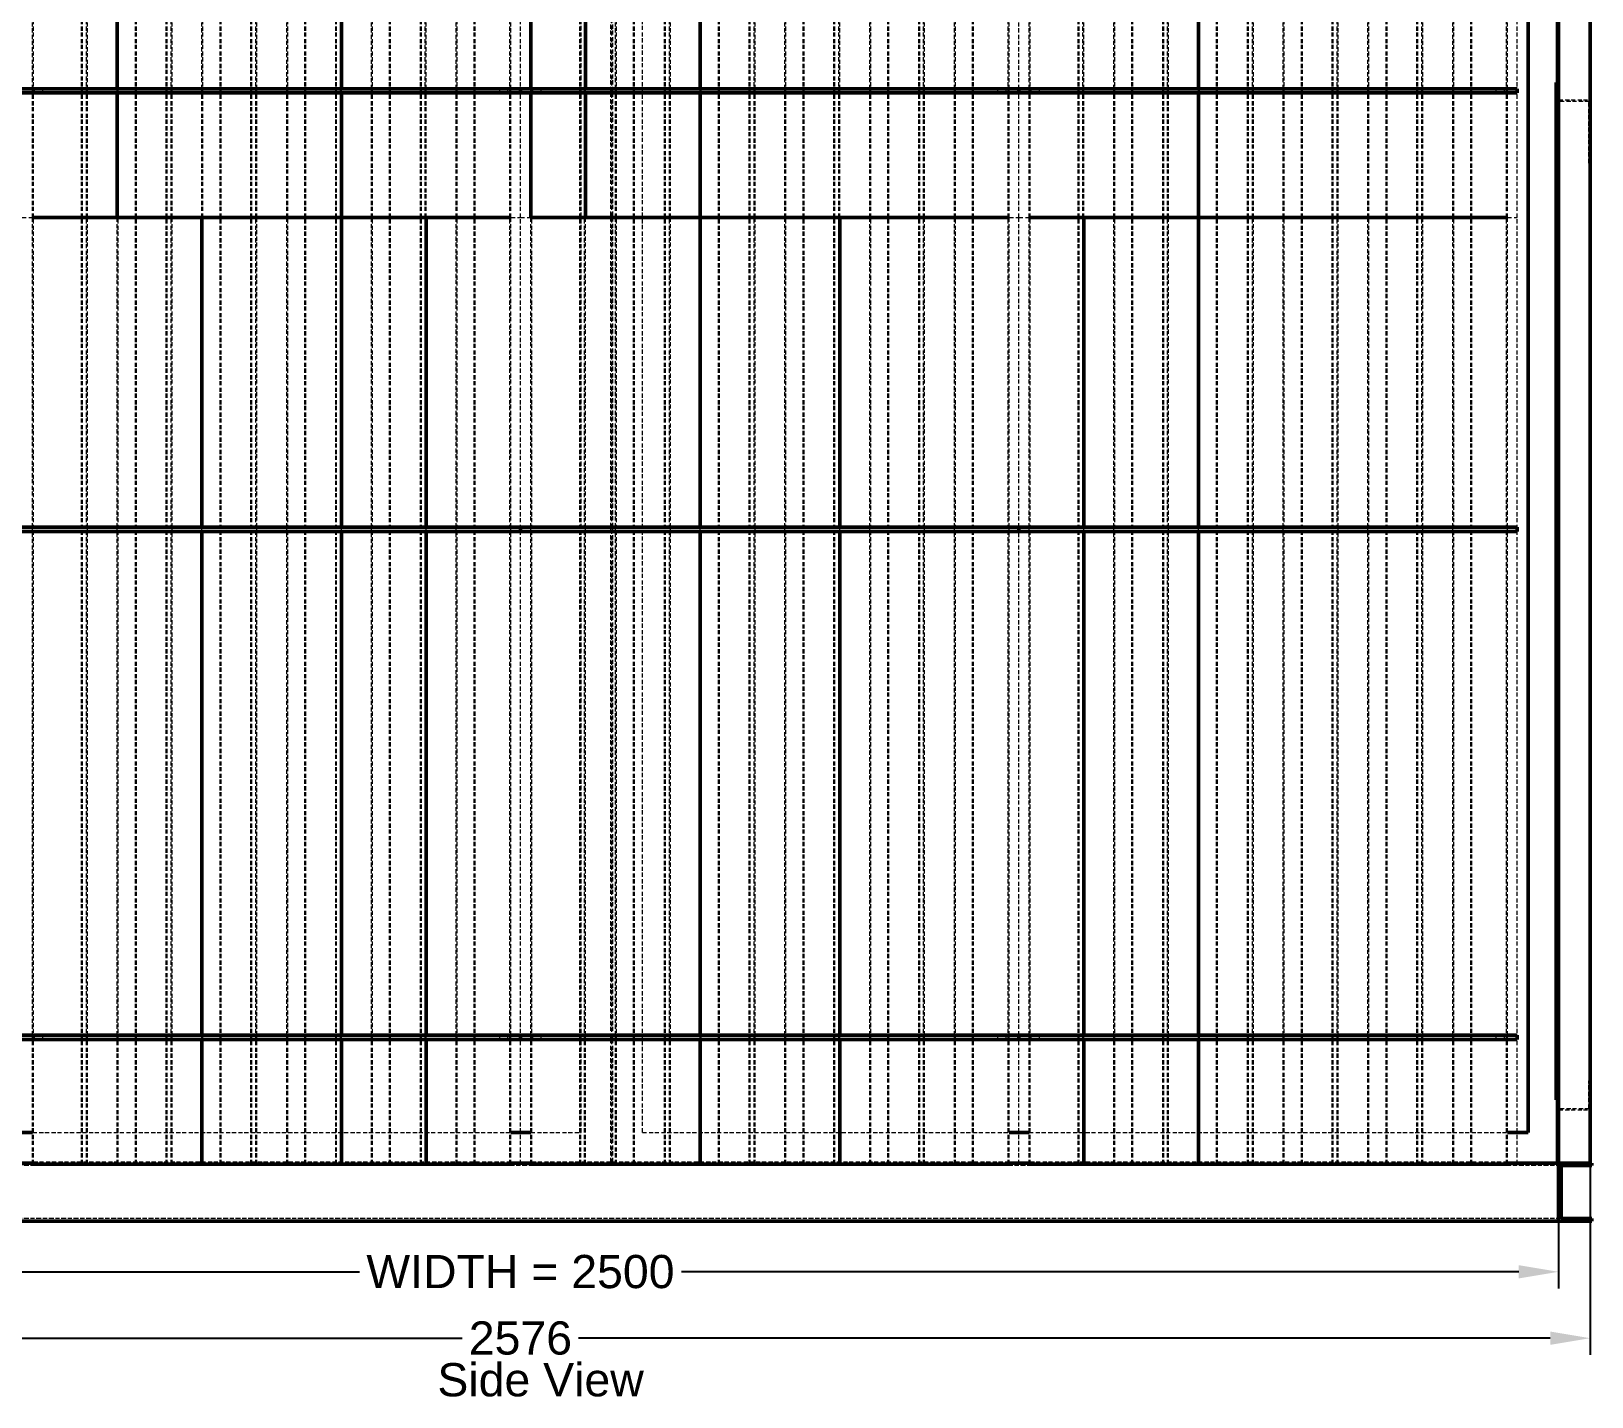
# Model space of a CAD drawing. Header units: millimetres. Extents: x 909 to 14018, y 345 to 10005.
# Drawn here: x 1851 to 3730, y 6588 to 8233 of the extents above; entities that cross this region are included whole.
import ezdxf

# ---------------------------------------------------------------- set-up
doc = ezdxf.new("R2010")
doc.units = ezdxf.units.MM
doc.linetypes.add('Hidden', pattern=[15, 5, -3, 5, -2])
for name, color, linetype, lineweight in [('Default', 7, 'Continuous', 50), ('Edges', 7, 'Hidden', 15), ('HiddenEdges', 2, 'Hidden', 15), ('HiddenSilhouettes', 2, 'Hidden', 15), ('HiddenWires', 7, 'Hidden', 15), ('Silhouettes', 7, 'Continuous', 50), ('Wires', 7, 'Hidden', 15)]:
    doc.layers.add(name, color=color, linetype=linetype, lineweight=lineweight)
doc.layers.add('Dimension', color=7, linetype='Continuous', lineweight=50, true_color=0x6495ed)
doc.styles.add('Default', font='arial.ttf')
doc.dimstyles.get("Standard").update_dxf_attribs({"dimtxt": 0.18, "dimasz": 0.18, "dimexe": 0.18, "dimexo": 0.0625, "dimgap": 0.09, "dimtad": 0, "dimtih": 1, "dimtoh": 1, "dimdec": 4, "dimzin": 0, "dimdsep": 46, "dimtxsty": 'Standard', "dimcen": 0.09, "dimadec": 0, "dimazin": 0, "dimtfac": 1, "dimtdec": 4, "dimtofl": 0, "dimtmove": 0, "dimatfit": 3, "dimfxl": 1, "dimtolj": 1, "dimtzin": 0, "dimarcsym": 0})

# ---------------------------------------------------------------- blocks, each defined once
blk = doc.blocks.new('Left')
at = {"layer": 'Edges'}
for points in [[(-587.5, -175.2, 0), (-587.5, 431.8, 0)], [(-521.5, -175.2, 0), (-521.5, 431.8, 0)], [(-419.5, -175.2, 0), (-419.5, 431.8, 0)], [(-383.5, -175.2, 0), (-383.5, 431.8, 0)], [(-317.5, -175.2, 0), (-317.5, 431.8, 0)], [(-281.5, -175.2, 0), (-281.5, 431.8, 0)], [(-179.5, -175.2, 0), (-179.5, 431.8, 0)], [(-113.5, -175.2, 0), (-113.5, 431.8, 0)], [(-77.5, -175.2, 0), (-77.5, 431.8, 0)], [(-11.5, -175.2, 0), (-11.5, 431.8, 0)], [(114.5, -175.2, 0), (114.5, 431.8, 0)], [(180.5, -175.2, 0), (180.5, 431.8, 0)], [(282.5, -175.2, 0), (282.5, 431.8, 0)], [(318.5, -175.2, 0), (318.5, 431.8, 0)], [(384.5, -175.2, 0), (384.5, 431.8, 0)], [(420.5, -175.2, 0), (420.5, 431.8, 0)], [(486.5, -175.2, 0), (486.5, 431.8, 0)], [(522.5, -175.2, 0), (522.5, 431.8, 0)], [(588.5, -175.2, 0), (588.5, 431.8, 0)], [(612.5, -175.2, 0), (612.5, 431.8, 0)], [(678.5, -175.2, 0), (678.5, 431.8, 0)], [(714.5, -175.2, 0), (714.5, 431.8, 0)], [(780.5, -175.2, 0), (780.5, 431.8, 0)], [(882.5, -175.2, 0), (882.5, 431.8, 0)], [(918.5, -175.2, 0), (918.5, 431.8, 0)], [(984.5, -175.2, 0), (984.5, 431.8, 0)], [(1020.5, -175.2, 0), (1020.5, 431.8, 0)], [(1086.5, -175.2, 0), (1086.5, 431.8, 0)], [(1122.5, -175.2, 0), (1122.5, 431.8, 0)], [(1188.5, -175.2, 0), (1188.5, 431.8, 0)], [(-587.5, -330.2, 0), (-587.5, -180.2, 0)], [(-521.5, -330.2, 0), (-521.5, -180.2, 0)], [(-419.5, -330.2, 0), (-419.5, -180.2, 0)], [(-383.5, -330.2, 0), (-383.5, -180.2, 0)], [(-317.5, -330.2, 0), (-317.5, -180.2, 0)], [(-281.5, -330.2, 0), (-281.5, -180.2, 0)], [(-179.5, -330.2, 0), (-179.5, -180.2, 0)], [(-113.5, -330.2, 0), (-113.5, -180.2, 0)], [(-77.5, -330.2, 0), (-77.5, -180.2, 0)], [(-11.5, -330.2, 0), (-11.5, -180.2, 0)], [(114.5, -330.2, 0), (114.5, -180.2, 0)], [(180.5, -330.2, 0), (180.5, -180.2, 0)], [(282.5, -330.2, 0), (282.5, -180.2, 0)], [(318.5, -330.2, 0), (318.5, -180.2, 0)], [(384.5, -330.2, 0), (384.5, -180.2, 0)], [(420.5, -330.2, 0), (420.5, -180.2, 0)], [(486.5, -330.2, 0), (486.5, -180.2, 0)], [(522.5, -330.2, 0), (522.5, -180.2, 0)], [(588.5, -330.2, 0), (588.5, -180.2, 0)], [(612.5, -330.2, 0), (612.5, -180.2, 0)], [(678.5, -330.2, 0), (678.5, -180.2, 0)], [(714.5, -330.2, 0), (714.5, -180.2, 0)], [(780.5, -330.2, 0), (780.5, -180.2, 0)], [(882.5, -330.2, 0), (882.5, -180.2, 0)], [(918.5, -330.2, 0), (918.5, -180.2, 0)], [(984.5, -330.2, 0), (984.5, -180.2, 0)], [(1020.5, -330.2, 0), (1020.5, -180.2, 0)], [(1086.5, -330.2, 0), (1086.5, -180.2, 0)], [(1122.5, -330.2, 0), (1122.5, -180.2, 0)], [(1188.5, -330.2, 0), (1188.5, -180.2, 0)], [(-587.5, -703.2, 0), (-587.5, -330.2, 0)], [(-521.5, -703.2, 0), (-521.5, -330.2, 0)], [(-485.5, -703.2, 0), (-485.5, -330.2, 0)], [(-419.5, -703.2, 0), (-419.5, -330.2, 0)], [(-317.5, -703.2, 0), (-317.5, -330.2, 0)], [(-281.5, -703.2, 0), (-281.5, -330.2, 0)], [(-179.5, -703.2, 0), (-179.5, -330.2, 0)], [(-77.5, -703.2, 0), (-77.5, -330.2, 0)], [(-11.5, -703.2, 0), (-11.5, -330.2, 0)], [(12.5, -703.2, 0), (12.5, -330.2, 0)], [(78.5, -703.2, 0), (78.5, -330.2, 0)], [(114.5, -703.2, 0), (114.5, -330.2, 0)], [(180.5, -703.2, 0), (180.5, -330.2, 0)], [(282.5, -703.2, 0), (282.5, -330.2, 0)], [(318.5, -703.2, 0), (318.5, -330.2, 0)], [(420.5, -703.2, 0), (420.5, -330.2, 0)], [(486.5, -703.2, 0), (486.5, -330.2, 0)], [(522.5, -703.2, 0), (522.5, -330.2, 0)], [(588.5, -703.2, 0), (588.5, -330.2, 0)], [(612.5, -703.2, 0), (612.5, -330.2, 0)], [(714.5, -703.2, 0), (714.5, -330.2, 0)], [(780.5, -703.2, 0), (780.5, -330.2, 0)], [(882.5, -703.2, 0), (882.5, -330.2, 0)], [(918.5, -703.2, 0), (918.5, -330.2, 0)], [(984.5, -703.2, 0), (984.5, -330.2, 0)], [(1020.5, -703.2, 0), (1020.5, -330.2, 0)], [(1086.5, -703.2, 0), (1086.5, -330.2, 0)], [(1122.5, -703.2, 0), (1122.5, -330.2, 0)], [(1188.5, -703.2, 0), (1188.5, -330.2, 0)], [(-587.5, -1315.2, 0), (-587.5, -708.2, 0)], [(-521.5, -1315.2, 0), (-521.5, -708.2, 0)], [(-485.5, -1315.2, 0), (-485.5, -708.2, 0)], [(-419.5, -1315.2, 0), (-419.5, -708.2, 0)], [(-317.5, -1315.2, 0), (-317.5, -708.2, 0)], [(-281.5, -1315.2, 0), (-281.5, -708.2, 0)], [(-179.5, -1315.2, 0), (-179.5, -708.2, 0)], [(-77.5, -1315.2, 0), (-77.5, -708.2, 0)], [(-11.5, -1315.2, 0), (-11.5, -708.2, 0)], [(12.5, -1315.2, 0), (12.5, -708.2, 0)], [(78.5, -1315.2, 0), (78.5, -708.2, 0)], [(114.5, -1315.2, 0), (114.5, -708.2, 0)], [(180.5, -1315.2, 0), (180.5, -708.2, 0)], [(282.5, -1315.2, 0), (282.5, -708.2, 0)], [(318.5, -1315.2, 0), (318.5, -708.2, 0)], [(420.5, -1315.2, 0), (420.5, -708.2, 0)], [(486.5, -1315.2, 0), (486.5, -708.2, 0)], [(522.5, -1315.2, 0), (522.5, -708.2, 0)], [(588.5, -1315.2, 0), (588.5, -708.2, 0)], [(612.5, -1315.2, 0), (612.5, -708.2, 0)], [(714.5, -1315.2, 0), (714.5, -708.2, 0)], [(780.5, -1315.2, 0), (780.5, -708.2, 0)], [(882.5, -1315.2, 0), (882.5, -708.2, 0)], [(918.5, -1315.2, 0), (918.5, -708.2, 0)], [(984.5, -1315.2, 0), (984.5, -708.2, 0)], [(1020.5, -1315.2, 0), (1020.5, -708.2, 0)], [(1086.5, -1315.2, 0), (1086.5, -708.2, 0)], [(1122.5, -1315.2, 0), (1122.5, -708.2, 0)], [(1188.5, -1315.2, 0), (1188.5, -708.2, 0)], [(-587.5, -1470.2, 0), (-587.5, -1320.2, 0)], [(-521.5, -1470.2, 0), (-521.5, -1320.2, 0)], [(-485.5, -1470.2, 0), (-485.5, -1320.2, 0)], [(-419.5, -1470.2, 0), (-419.5, -1320.2, 0)], [(-317.5, -1470.2, 0), (-317.5, -1320.2, 0)], [(-281.5, -1470.2, 0), (-281.5, -1320.2, 0)], [(-179.5, -1470.2, 0), (-179.5, -1320.2, 0)], [(-77.5, -1470.2, 0), (-77.5, -1320.2, 0)], [(-11.5, -1470.2, 0), (-11.5, -1320.2, 0)], [(12.5, -1470.2, 0), (12.5, -1320.2, 0)], [(78.5, -1470.2, 0), (78.5, -1320.2, 0)], [(114.5, -1470.2, 0), (114.5, -1320.2, 0)], [(180.5, -1470.2, 0), (180.5, -1320.2, 0)], [(282.5, -1470.2, 0), (282.5, -1320.2, 0)], [(318.5, -1470.2, 0), (318.5, -1320.2, 0)], [(420.5, -1470.2, 0), (420.5, -1320.2, 0)], [(486.5, -1470.2, 0), (486.5, -1320.2, 0)], [(522.5, -1470.2, 0), (522.5, -1320.2, 0)], [(588.5, -1470.2, 0), (588.5, -1320.2, 0)], [(612.5, -1470.2, 0), (612.5, -1320.2, 0)], [(714.5, -1470.2, 0), (714.5, -1320.2, 0)], [(780.5, -1470.2, 0), (780.5, -1320.2, 0)], [(882.5, -1470.2, 0), (882.5, -1320.2, 0)], [(918.5, -1470.2, 0), (918.5, -1320.2, 0)], [(984.5, -1470.2, 0), (984.5, -1320.2, 0)], [(1020.5, -1470.2, 0), (1020.5, -1320.2, 0)], [(1086.5, -1470.2, 0), (1086.5, -1320.2, 0)], [(1122.5, -1470.2, 0), (1122.5, -1320.2, 0)], [(1188.5, -1470.2, 0), (1188.5, -1320.2, 0)]]:
    blk.add_polyline3d(points, dxfattribs=at)
at = {"layer": 'HiddenEdges'}
for points in [[(108.8, -1467.8, 0), (108.8, 919.8, 0)], [(111.2, -1467.8, 0), (111.2, 919.8, 0)], [(1286.8, -1467.8, 0), (1286.8, 919.8, 0)], [(-528.5, -330.2, 0), (-528.5, 809.8, 0)], [(-527.3, -330.2, 0), (-527.3, 809.8, 0)], [(-522.7, -330.2, 0), (-522.7, 809.8, 0)], [(-462.5, -330.2, 0), (-462.5, 809.8, 0)], [(-426.5, -330.2, 0), (-426.5, 809.8, 0)], [(-425.3, -330.2, 0), (-425.3, 809.8, 0)], [(-361.7, -330.2, 0), (-361.7, 809.8, 0)], [(-324.5, -330.2, 0), (-324.5, 809.8, 0)], [(-259.7, -330.2, 0), (-259.7, 809.8, 0)], [(-258.5, -330.2, 0), (-258.5, 809.8, 0)], [(-222.5, -330.2, 0), (-222.5, 809.8, 0)], [(-221.3, -330.2, 0), (-221.3, 809.8, 0)], [(-157.7, -330.2, 0), (-157.7, 809.8, 0)], [(-156.5, -330.2, 0), (-156.5, 809.8, 0)], [(-119.3, -330.2, 0), (-119.3, 809.8, 0)], [(-55.7, -330.2, 0), (-55.7, 809.8, 0)], [(-54.5, -330.2, 0), (-54.5, 809.8, 0)], [(72.7, -330.2, 0), (72.7, 809.8, 0)], [(136.3, -330.2, 0), (136.3, 809.8, 0)], [(137.5, -330.2, 0), (137.5, 809.8, 0)], [(173.5, -330.2, 0), (173.5, 809.8, 0)], [(174.7, -330.2, 0), (174.7, 809.8, 0)], [(238.3, -330.2, 0), (238.3, 809.8, 0)], [(239.5, -330.2, 0), (239.5, 809.8, 0)], [(275.5, -330.2, 0), (275.5, 809.8, 0)], [(276.7, -330.2, 0), (276.7, 809.8, 0)], [(340.3, -330.2, 0), (340.3, 809.8, 0)], [(377.5, -330.2, 0), (377.5, 809.8, 0)], [(442.3, -330.2, 0), (442.3, 809.8, 0)], [(443.5, -330.2, 0), (443.5, 809.8, 0)], [(479.5, -330.2, 0), (479.5, 809.8, 0)], [(480.7, -330.2, 0), (480.7, 809.8, 0)], [(544.3, -330.2, 0), (544.3, 809.8, 0)], [(545.5, -330.2, 0), (545.5, 809.8, 0)], [(587.3, -330.2, 0), (587.3, 809.8, 0)], [(613.7, -330.2, 0), (613.7, 809.8, 0)], [(672.7, -330.2, 0), (672.7, 809.8, 0)], [(736.3, -330.2, 0), (736.3, 809.8, 0)], [(737.5, -330.2, 0), (737.5, 809.8, 0)], [(774.7, -330.2, 0), (774.7, 809.8, 0)], [(838.3, -330.2, 0), (838.3, 809.8, 0)], [(839.5, -330.2, 0), (839.5, 809.8, 0)], [(875.5, -330.2, 0), (875.5, 809.8, 0)], [(876.7, -330.2, 0), (876.7, 809.8, 0)], [(940.3, -330.2, 0), (940.3, 809.8, 0)], [(977.5, -330.2, 0), (977.5, 809.8, 0)], [(1042.3, -330.2, 0), (1042.3, 809.8, 0)], [(1043.5, -330.2, 0), (1043.5, 809.8, 0)], [(1079.5, -330.2, 0), (1079.5, 809.8, 0)], [(1080.7, -330.2, 0), (1080.7, 809.8, 0)], [(1144.3, -330.2, 0), (1144.3, 809.8, 0)], [(1145.5, -330.2, 0), (1145.5, 809.8, 0)], [(-587.5, -180.2, 0), (-587.5, -175.2, 0)], [(-521.5, -180.2, 0), (-521.5, -175.2, 0)], [(-419.5, -180.2, 0), (-419.5, -175.2, 0)], [(-383.5, -180.2, 0), (-383.5, -175.2, 0)], [(-317.5, -180.2, 0), (-317.5, -175.2, 0)], [(-281.5, -180.2, 0), (-281.5, -175.2, 0)], [(-179.5, -180.2, 0), (-179.5, -175.2, 0)], [(-113.5, -180.2, 0), (-113.5, -175.2, 0)], [(-77.5, -180.2, 0), (-77.5, -175.2, 0)], [(-11.5, -180.2, 0), (-11.5, -175.2, 0)], [(114.5, -180.2, 0), (114.5, -175.2, 0)], [(180.5, -180.2, 0), (180.5, -175.2, 0)], [(282.5, -180.2, 0), (282.5, -175.2, 0)], [(318.5, -180.2, 0), (318.5, -175.2, 0)], [(384.5, -180.2, 0), (384.5, -175.2, 0)], [(420.5, -180.2, 0), (420.5, -175.2, 0)], [(486.5, -180.2, 0), (486.5, -175.2, 0)], [(522.5, -180.2, 0), (522.5, -175.2, 0)], [(588.5, -180.2, 0), (588.5, -175.2, 0)], [(612.5, -180.2, 0), (612.5, -175.2, 0)], [(678.5, -180.2, 0), (678.5, -175.2, 0)], [(714.5, -180.2, 0), (714.5, -175.2, 0)], [(780.5, -180.2, 0), (780.5, -175.2, 0)], [(882.5, -180.2, 0), (882.5, -175.2, 0)], [(918.5, -180.2, 0), (918.5, -175.2, 0)], [(984.5, -180.2, 0), (984.5, -175.2, 0)], [(1020.5, -180.2, 0), (1020.5, -175.2, 0)], [(1086.5, -180.2, 0), (1086.5, -175.2, 0)], [(1122.5, -180.2, 0), (1122.5, -175.2, 0)], [(1188.5, -180.2, 0), (1188.5, -175.2, 0)], [(1250, -190.2, 0), (1248.8, -190.2, 0)], [(-528.5, -1470.2, 0), (-528.5, -330.2, 0)], [(-527.3, -1470.2, 0), (-527.3, -330.2, 0)], [(-463.7, -1470.2, 0), (-463.7, -330.2, 0)], [(-462.5, -1470.2, 0), (-462.5, -330.2, 0)], [(-426.5, -1470.2, 0), (-426.5, -330.2, 0)], [(-425.3, -1470.2, 0), (-425.3, -330.2, 0)], [(-420.7, -1470.2, 0), (-420.7, -330.2, 0)], [(-361.7, -1470.2, 0), (-361.7, -330.2, 0)], [(-324.5, -1470.2, 0), (-324.5, -330.2, 0)], [(-259.7, -1470.2, 0), (-259.7, -330.2, 0)], [(-222.5, -1470.2, 0), (-222.5, -330.2, 0)], [(-157.7, -1470.2, 0), (-157.7, -330.2, 0)], [(-156.5, -1470.2, 0), (-156.5, -330.2, 0)], [(-119.3, -1470.2, 0), (-119.3, -330.2, 0)], [(-55.7, -1470.2, 0), (-55.7, -330.2, 0)], [(-54.5, -1470.2, 0), (-54.5, -330.2, 0)], [(-12.7, -1470.2, 0), (-12.7, -330.2, 0)], [(13.7, -1470.2, 0), (13.7, -330.2, 0)], [(72.7, -1470.2, 0), (72.7, -330.2, 0)], [(77.3, -1470.2, 0), (77.3, -330.2, 0)], [(136.3, -1470.2, 0), (136.3, -330.2, 0)], [(137.5, -1470.2, 0), (137.5, -330.2, 0)], [(174.7, -1470.2, 0), (174.7, -330.2, 0)], [(238.3, -1470.2, 0), (238.3, -330.2, 0)], [(239.5, -1470.2, 0), (239.5, -330.2, 0)], [(275.5, -1470.2, 0), (275.5, -330.2, 0)], [(340.3, -1470.2, 0), (340.3, -330.2, 0)], [(377.5, -1470.2, 0), (377.5, -330.2, 0)], [(442.3, -1470.2, 0), (442.3, -330.2, 0)], [(443.5, -1470.2, 0), (443.5, -330.2, 0)], [(480.7, -1470.2, 0), (480.7, -330.2, 0)], [(544.3, -1470.2, 0), (544.3, -330.2, 0)], [(545.5, -1470.2, 0), (545.5, -330.2, 0)], [(587.3, -1470.2, 0), (587.3, -330.2, 0)], [(613.7, -1470.2, 0), (613.7, -330.2, 0)], [(672.7, -1470.2, 0), (672.7, -330.2, 0)], [(736.3, -1470.2, 0), (736.3, -330.2, 0)], [(737.5, -1470.2, 0), (737.5, -330.2, 0)], [(773.5, -1470.2, 0), (773.5, -330.2, 0)], [(774.7, -1470.2, 0), (774.7, -330.2, 0)], [(838.3, -1470.2, 0), (838.3, -330.2, 0)], [(839.5, -1470.2, 0), (839.5, -330.2, 0)], [(875.5, -1470.2, 0), (875.5, -330.2, 0)], [(876.7, -1470.2, 0), (876.7, -330.2, 0)], [(881.3, -1470.2, 0), (881.3, -330.2, 0)], [(940.3, -1470.2, 0), (940.3, -330.2, 0)], [(977.5, -1470.2, 0), (977.5, -330.2, 0)], [(1042.3, -1470.2, 0), (1042.3, -330.2, 0)], [(1043.5, -1470.2, 0), (1043.5, -330.2, 0)], [(1079.5, -1470.2, 0), (1079.5, -330.2, 0)], [(1080.7, -1470.2, 0), (1080.7, -330.2, 0)], [(1144.3, -1470.2, 0), (1144.3, -330.2, 0)], [(1145.5, -1470.2, 0), (1145.5, -330.2, 0)], [(-587.5, -708.2, 0), (-587.5, -703.2, 0)], [(-521.5, -708.2, 0), (-521.5, -703.2, 0)], [(-485.5, -708.2, 0), (-485.5, -703.2, 0)], [(-419.5, -708.2, 0), (-419.5, -703.2, 0)], [(-317.5, -708.2, 0), (-317.5, -703.2, 0)], [(-281.5, -708.2, 0), (-281.5, -703.2, 0)], [(-179.5, -708.2, 0), (-179.5, -703.2, 0)], [(-77.5, -708.2, 0), (-77.5, -703.2, 0)], [(-11.5, -708.2, 0), (-11.5, -703.2, 0)], [(12.5, -708.2, 0), (12.5, -703.2, 0)], [(78.5, -708.2, 0), (78.5, -703.2, 0)], [(114.5, -708.2, 0), (114.5, -703.2, 0)], [(180.5, -708.2, 0), (180.5, -703.2, 0)], [(282.5, -708.2, 0), (282.5, -703.2, 0)], [(318.5, -708.2, 0), (318.5, -703.2, 0)], [(420.5, -708.2, 0), (420.5, -703.2, 0)], [(486.5, -708.2, 0), (486.5, -703.2, 0)], [(522.5, -708.2, 0), (522.5, -703.2, 0)], [(588.5, -708.2, 0), (588.5, -703.2, 0)], [(612.5, -708.2, 0), (612.5, -703.2, 0)], [(714.5, -708.2, 0), (714.5, -703.2, 0)], [(780.5, -708.2, 0), (780.5, -703.2, 0)], [(882.5, -708.2, 0), (882.5, -703.2, 0)], [(918.5, -708.2, 0), (918.5, -703.2, 0)], [(984.5, -708.2, 0), (984.5, -703.2, 0)], [(1020.5, -708.2, 0), (1020.5, -703.2, 0)], [(1086.5, -708.2, 0), (1086.5, -703.2, 0)], [(1122.5, -708.2, 0), (1122.5, -703.2, 0)], [(1188.5, -708.2, 0), (1188.5, -703.2, 0)], [(-587.5, -1320.2, 0), (-587.5, -1315.2, 0)], [(-521.5, -1320.2, 0), (-521.5, -1315.2, 0)], [(-485.5, -1320.2, 0), (-485.5, -1315.2, 0)], [(-419.5, -1320.2, 0), (-419.5, -1315.2, 0)], [(-317.5, -1320.2, 0), (-317.5, -1315.2, 0)], [(-281.5, -1320.2, 0), (-281.5, -1315.2, 0)], [(-179.5, -1320.2, 0), (-179.5, -1315.2, 0)], [(-77.5, -1320.2, 0), (-77.5, -1315.2, 0)], [(-11.5, -1320.2, 0), (-11.5, -1315.2, 0)], [(12.5, -1320.2, 0), (12.5, -1315.2, 0)], [(78.5, -1320.2, 0), (78.5, -1315.2, 0)], [(114.5, -1320.2, 0), (114.5, -1315.2, 0)], [(180.5, -1320.2, 0), (180.5, -1315.2, 0)], [(282.5, -1320.2, 0), (282.5, -1315.2, 0)], [(318.5, -1320.2, 0), (318.5, -1315.2, 0)], [(420.5, -1320.2, 0), (420.5, -1315.2, 0)], [(486.5, -1320.2, 0), (486.5, -1315.2, 0)], [(522.5, -1320.2, 0), (522.5, -1315.2, 0)], [(588.5, -1320.2, 0), (588.5, -1315.2, 0)], [(612.5, -1320.2, 0), (612.5, -1315.2, 0)], [(714.5, -1320.2, 0), (714.5, -1315.2, 0)], [(780.5, -1320.2, 0), (780.5, -1315.2, 0)], [(882.5, -1320.2, 0), (882.5, -1315.2, 0)], [(918.5, -1320.2, 0), (918.5, -1315.2, 0)], [(984.5, -1320.2, 0), (984.5, -1315.2, 0)], [(1020.5, -1320.2, 0), (1020.5, -1315.2, 0)], [(1086.5, -1320.2, 0), (1086.5, -1315.2, 0)], [(1122.5, -1320.2, 0), (1122.5, -1315.2, 0)], [(1188.5, -1320.2, 0), (1188.5, -1315.2, 0)], [(1250, -1370.2, 0), (1248.8, -1370.2, 0)], [(1288, -1454, 0), (1286.8, -1454, 0)], [(1290, -1469, 0), (-1290, -1469, 0)], [(1290, -1472, 0), (-1290, -1472, 0)], [(1253, -1472, 0), (-1253, -1472, 0)], [(108.8, -1467.8, 0), (-1028.8, -1467.8, 0)], [(1248.8, -1467.8, 0), (111.2, -1467.8, 0)], [(1286.8, -1467.8, 0), (1250, -1467.8, 0)], [(1290, -1536, 0), (-1290, -1536, 0)], [(1290, -1539, 0), (-1290, -1539, 0)], [(1253, -1536, 0), (-1253, -1536, 0)]]:
    blk.add_polyline3d(points, dxfattribs=at)
at = {"layer": 'HiddenSilhouettes'}
blk.add_lwpolyline([(110, -1469), (110, 809.8)], dxfattribs=at)
for points in [[(-586.3, -330.2, 0), (-586.3, 809.8, 0)], [(-484.3, -330.2, 0), (-484.3, 809.8, 0)], [(-463.7, -330.2, 0), (-463.7, 809.8, 0)], [(-420.7, -330.2, 0), (-420.7, 809.8, 0)], [(-382.3, -330.2, 0), (-382.3, 809.8, 0)], [(-360.5, -330.2, 0), (-360.5, 809.8, 0)], [(-323.3, -330.2, 0), (-323.3, 809.8, 0)], [(-318.7, -330.2, 0), (-318.7, 809.8, 0)], [(-280.3, -330.2, 0), (-280.3, 809.8, 0)], [(-216.7, -330.2, 0), (-216.7, 809.8, 0)], [(-178.3, -330.2, 0), (-178.3, 809.8, 0)], [(-120.5, -330.2, 0), (-120.5, 809.8, 0)], [(-114.7, -330.2, 0), (-114.7, 809.8, 0)], [(-76.3, -330.2, 0), (-76.3, 809.8, 0)], [(-12.7, -330.2, 0), (-12.7, 809.8, 0)], [(13.7, -330.2, 0), (13.7, 809.8, 0)], [(71.5, -330.2, 0), (71.5, 809.8, 0)], [(73.2, -1432.2, 0), (73.2, 809.8, 0)], [(77.3, -330.2, 0), (77.3, 809.8, 0)], [(115.7, -330.2, 0), (115.7, 809.8, 0)], [(146.8, -1432.2, 0), (146.8, 809.8, 0)], [(179.3, -330.2, 0), (179.3, 809.8, 0)], [(217.7, -330.2, 0), (217.7, 809.8, 0)], [(281.3, -330.2, 0), (281.3, 809.8, 0)], [(319.7, -330.2, 0), (319.7, 809.8, 0)], [(341.5, -330.2, 0), (341.5, 809.8, 0)], [(378.7, -330.2, 0), (378.7, 809.8, 0)], [(383.3, -330.2, 0), (383.3, 809.8, 0)], [(421.7, -330.2, 0), (421.7, 809.8, 0)], [(485.3, -330.2, 0), (485.3, 809.8, 0)], [(523.7, -330.2, 0), (523.7, 809.8, 0)], [(671.5, -330.2, 0), (671.5, 809.8, 0)], [(677.3, -330.2, 0), (677.3, 809.8, 0)], [(715.7, -330.2, 0), (715.7, 809.8, 0)], [(773.5, -330.2, 0), (773.5, 809.8, 0)], [(779.3, -330.2, 0), (779.3, 809.8, 0)], [(817.7, -330.2, 0), (817.7, 809.8, 0)], [(881.3, -330.2, 0), (881.3, 809.8, 0)], [(919.7, -330.2, 0), (919.7, 809.8, 0)], [(941.5, -330.2, 0), (941.5, 809.8, 0)], [(978.7, -330.2, 0), (978.7, 809.8, 0)], [(983.3, -330.2, 0), (983.3, 809.8, 0)], [(1021.7, -330.2, 0), (1021.7, 809.8, 0)], [(1085.3, -330.2, 0), (1085.3, 809.8, 0)], [(1123.7, -330.2, 0), (1123.7, 809.8, 0)], [(1187.3, -330.2, 0), (1187.3, 809.8, 0)], [(1248.8, -167.7, 0), (1250, -167.7, 0)], [(-585, -180.2, 0), (-585, -175.2, 0)], [(-575, -180.2, 0), (-575, -175.2, 0)], [(-485.5, -180.2, 0), (-485.5, -175.2, 0)], [(-215.5, -180.2, 0), (-215.5, -175.2, 0)], [(-25, -180.2, 0), (-25, -175.2, 0)], [(-15, -180.2, 0), (-15, -175.2, 0)], [(12.5, -180.2, 0), (12.5, -175.2, 0)], [(15, -180.2, 0), (15, -175.2, 0)], [(25, -180.2, 0), (25, -175.2, 0)], [(78.5, -180.2, 0), (78.5, -175.2, 0)], [(216.5, -180.2, 0), (216.5, -175.2, 0)], [(575, -180.2, 0), (575, -175.2, 0)], [(585, -180.2, 0), (585, -175.2, 0)], [(615, -180.2, 0), (615, -175.2, 0)], [(625, -180.2, 0), (625, -175.2, 0)], [(816.5, -180.2, 0), (816.5, -175.2, 0)], [(1175, -180.2, 0), (1175, -175.2, 0)], [(1185, -180.2, 0), (1185, -175.2, 0)], [(1250, -188.6, 0), (1288, -188.6, 0)], [(1250, -190.2, 0), (1251.6, -190.2, 0)], [(1251.6, -264.6, 0), (1251.6, -190.2, 0)], [(1251.6, -190.2, 0), (1286.4, -190.2, 0)], [(1251.6, -288.6, 0), (1251.6, -192.4, 0)], [(1286.4, -264.6, 0), (1286.4, -190.2, 0)], [(1247, -212.7, 0), (1250, -212.7, 0)], [(1250, -264.6, 0), (1251.6, -264.6, 0)], [(1250, -266.2, 0), (1251.6, -266.2, 0)], [(1251.6, -1368.6, 0), (1251.6, -266.2, 0)], [(1286.4, -264.6, 0), (1288, -264.6, 0)], [(-586.3, -1470.2, 0), (-586.3, -330.2, 0)], [(-528.5, -330.2, 0), (-483.7, -330.2, 0)], [(-527.3, -330.2, 0), (-521.5, -330.2, 0)], [(-522.7, -1470.2, 0), (-522.7, -330.2, 0)], [(-485.5, -330.2, 0), (-483.7, -330.2, 0)], [(-484.3, -1470.2, 0), (-484.3, -330.2, 0)], [(-426.5, -330.2, 0), (-360.5, -330.2, 0)], [(-425.3, -330.2, 0), (-419.5, -330.2, 0)], [(-383.5, -330.2, 0), (-361.7, -330.2, 0)], [(-382.3, -1470.2, 0), (-382.3, -330.2, 0)], [(-360.5, -1470.2, 0), (-360.5, -330.2, 0)], [(-323.3, -1470.2, 0), (-323.3, -330.2, 0)], [(-322.5, -330.2, 0), (-317.5, -330.2, 0)], [(-322.5, -330.2, 0), (-258.5, -330.2, 0)], [(-318.7, -1470.2, 0), (-318.7, -330.2, 0)], [(-281.5, -330.2, 0), (-259.7, -330.2, 0)], [(-280.3, -1470.2, 0), (-280.3, -330.2, 0)], [(-258.5, -1470.2, 0), (-258.5, -330.2, 0)], [(-222.5, -330.2, 0), (-161.2, -330.2, 0)], [(-221.3, -1470.2, 0), (-221.3, -330.2, 0)], [(-221.3, -330.2, 0), (-215.5, -330.2, 0)], [(-216.7, -1470.2, 0), (-216.7, -330.2, 0)], [(-179.5, -330.2, 0), (-161.2, -330.2, 0)], [(-178.3, -1470.2, 0), (-178.3, -330.2, 0)], [(-120.5, -1470.2, 0), (-120.5, -330.2, 0)], [(-120.5, -330.2, 0), (-54.5, -330.2, 0)], [(-119.3, -330.2, 0), (-113.5, -330.2, 0)], [(-114.7, -1470.2, 0), (-114.7, -330.2, 0)], [(-77.5, -330.2, 0), (-55.7, -330.2, 0)], [(-76.3, -1470.2, 0), (-76.3, -330.2, 0)], [(71.5, -1470.2, 0), (71.5, -330.2, 0)], [(71.5, -330.2, 0), (137.5, -330.2, 0)], [(72.7, -330.2, 0), (78.5, -330.2, 0)], [(114.5, -330.2, 0), (136.3, -330.2, 0)], [(115.7, -1470.2, 0), (115.7, -330.2, 0)], [(173.5, -1470.2, 0), (173.5, -330.2, 0)], [(173.5, -330.2, 0), (239.5, -330.2, 0)], [(174.7, -330.2, 0), (180.5, -330.2, 0)], [(179.3, -1470.2, 0), (179.3, -330.2, 0)], [(216.5, -330.2, 0), (238.3, -330.2, 0)], [(217.7, -1470.2, 0), (217.7, -330.2, 0)], [(275.5, -330.2, 0), (322.5, -330.2, 0)], [(276.7, -1470.2, 0), (276.7, -330.2, 0)], [(276.7, -330.2, 0), (282.5, -330.2, 0)], [(281.3, -1470.2, 0), (281.3, -330.2, 0)], [(318.5, -330.2, 0), (322.5, -330.2, 0)], [(319.7, -1470.2, 0), (319.7, -330.2, 0)], [(341.5, -1470.2, 0), (341.5, -330.2, 0)], [(377.5, -330.2, 0), (443.5, -330.2, 0)], [(378.7, -1470.2, 0), (378.7, -330.2, 0)], [(378.7, -330.2, 0), (384.5, -330.2, 0)], [(383.3, -1470.2, 0), (383.3, -330.2, 0)], [(420.5, -330.2, 0), (442.3, -330.2, 0)], [(421.7, -1470.2, 0), (421.7, -330.2, 0)], [(479.5, -1470.2, 0), (479.5, -330.2, 0)], [(483.8, -330.2, 0), (486.5, -330.2, 0)], [(483.8, -330.2, 0), (545.5, -330.2, 0)], [(485.3, -1470.2, 0), (485.3, -330.2, 0)], [(522.5, -330.2, 0), (544.3, -330.2, 0)], [(523.7, -1470.2, 0), (523.7, -330.2, 0)], [(671.5, -1470.2, 0), (671.5, -330.2, 0)], [(671.5, -330.2, 0), (725.6, -330.2, 0)], [(672.7, -330.2, 0), (678.5, -330.2, 0)], [(677.3, -1470.2, 0), (677.3, -330.2, 0)], [(714.5, -330.2, 0), (725.6, -330.2, 0)], [(715.7, -1470.2, 0), (715.7, -330.2, 0)], [(773.5, -330.2, 0), (839.5, -330.2, 0)], [(774.7, -330.2, 0), (780.5, -330.2, 0)], [(779.3, -1470.2, 0), (779.3, -330.2, 0)], [(816.5, -330.2, 0), (838.3, -330.2, 0)], [(817.7, -1470.2, 0), (817.7, -330.2, 0)], [(875.5, -330.2, 0), (941.5, -330.2, 0)], [(876.7, -330.2, 0), (882.5, -330.2, 0)], [(918.5, -330.2, 0), (940.3, -330.2, 0)], [(919.7, -1470.2, 0), (919.7, -330.2, 0)], [(941.5, -1470.2, 0), (941.5, -330.2, 0)], [(977.5, -330.2, 0), (1043.5, -330.2, 0)], [(978.7, -1470.2, 0), (978.7, -330.2, 0)], [(978.7, -330.2, 0), (984.5, -330.2, 0)], [(983.3, -1470.2, 0), (983.3, -330.2, 0)], [(1020.5, -330.2, 0), (1042.3, -330.2, 0)], [(1021.7, -1470.2, 0), (1021.7, -330.2, 0)], [(1079.5, -330.2, 0), (1128.8, -330.2, 0)], [(1080.7, -330.2, 0), (1086.5, -330.2, 0)], [(1085.3, -1470.2, 0), (1085.3, -330.2, 0)], [(1122.5, -330.2, 0), (1128.8, -330.2, 0)], [(1123.7, -1470.2, 0), (1123.7, -330.2, 0)], [(1187.3, -1470.2, 0), (1187.3, -330.2, 0)], [(-383.5, -708.2, 0), (-383.5, -703.2, 0)], [(-215.5, -708.2, 0), (-215.5, -703.2, 0)], [(-113.5, -708.2, 0), (-113.5, -703.2, 0)], [(216.5, -708.2, 0), (216.5, -703.2, 0)], [(384.5, -708.2, 0), (384.5, -703.2, 0)], [(678.5, -708.2, 0), (678.5, -703.2, 0)], [(816.5, -708.2, 0), (816.5, -703.2, 0)], [(-585, -1320.2, 0), (-585, -1315.2, 0)], [(-575, -1320.2, 0), (-575, -1315.2, 0)], [(-383.5, -1320.2, 0), (-383.5, -1315.2, 0)], [(-215.5, -1320.2, 0), (-215.5, -1315.2, 0)], [(-113.5, -1320.2, 0), (-113.5, -1315.2, 0)], [(-25, -1320.2, 0), (-25, -1315.2, 0)], [(-15, -1320.2, 0), (-15, -1315.2, 0)], [(15, -1320.2, 0), (15, -1315.2, 0)], [(25, -1320.2, 0), (25, -1315.2, 0)], [(216.5, -1320.2, 0), (216.5, -1315.2, 0)], [(384.5, -1320.2, 0), (384.5, -1315.2, 0)], [(575, -1320.2, 0), (575, -1315.2, 0)], [(585, -1320.2, 0), (585, -1315.2, 0)], [(615, -1320.2, 0), (615, -1315.2, 0)], [(625, -1320.2, 0), (625, -1315.2, 0)], [(678.5, -1320.2, 0), (678.5, -1315.2, 0)], [(816.5, -1320.2, 0), (816.5, -1315.2, 0)], [(1175, -1320.2, 0), (1175, -1315.2, 0)], [(1185, -1320.2, 0), (1185, -1315.2, 0)], [(1247, -1347.7, 0), (1250, -1347.7, 0)], [(1251.6, -1370.2, 0), (1251.6, -1346.6, 0)], [(1250, -1368.6, 0), (1251.6, -1368.6, 0)], [(1250, -1370.2, 0), (1251.6, -1370.2, 0)], [(1251.6, -1403.4, 0), (1251.6, -1370.2, 0)], [(1286.4, -1370.2, 0), (1288, -1370.2, 0)], [(1286.4, -1403.4, 0), (1286.4, -1370.2, 0)], [(1248.8, -1392.7, 0), (1250, -1392.7, 0)], [(1250, -1405, 0), (1288, -1405, 0)], [(1251.6, -1403.4, 0), (1286.4, -1403.4, 0)], [(-587.5, -1432.2, 0), (-11.5, -1432.2, 0)], [(12.5, -1432.2, 0), (73.2, -1432.2, 0)], [(146.8, -1432.2, 0), (588.5, -1432.2, 0)], [(612.5, -1432.2, 0), (1188.5, -1432.2, 0)], [(-587.5, -1469, 0), (-11.5, -1469, 0)], [(-528.5, -1470.2, 0), (-483.7, -1470.2, 0)], [(-527.3, -1470.2, 0), (-521.5, -1470.2, 0)], [(-485.5, -1470.2, 0), (-483.7, -1470.2, 0)], [(-426.5, -1470.2, 0), (-360.5, -1470.2, 0)], [(-425.3, -1470.2, 0), (-419.5, -1470.2, 0)], [(-383.5, -1470.2, 0), (-361.7, -1470.2, 0)], [(-322.5, -1470.2, 0), (-317.5, -1470.2, 0)], [(-322.5, -1470.2, 0), (-258.5, -1470.2, 0)], [(-281.5, -1470.2, 0), (-259.7, -1470.2, 0)], [(-222.5, -1470.2, 0), (-161.2, -1470.2, 0)], [(-221.3, -1470.2, 0), (-215.5, -1470.2, 0)], [(-179.5, -1470.2, 0), (-161.2, -1470.2, 0)], [(-120.5, -1470.2, 0), (-54.5, -1470.2, 0)], [(-119.3, -1470.2, 0), (-113.5, -1470.2, 0)], [(-77.5, -1470.2, 0), (-55.7, -1470.2, 0)], [(12.5, -1469, 0), (588.5, -1469, 0)], [(71.5, -1470.2, 0), (137.5, -1470.2, 0)], [(72.7, -1470.2, 0), (78.5, -1470.2, 0)], [(114.5, -1470.2, 0), (136.3, -1470.2, 0)], [(173.5, -1470.2, 0), (239.5, -1470.2, 0)], [(174.7, -1470.2, 0), (180.5, -1470.2, 0)], [(216.5, -1470.2, 0), (238.3, -1470.2, 0)], [(275.5, -1470.2, 0), (322.5, -1470.2, 0)], [(276.7, -1470.2, 0), (282.5, -1470.2, 0)], [(318.5, -1470.2, 0), (322.5, -1470.2, 0)], [(377.5, -1470.2, 0), (443.5, -1470.2, 0)], [(378.7, -1470.2, 0), (384.5, -1470.2, 0)], [(420.5, -1470.2, 0), (442.3, -1470.2, 0)], [(483.8, -1470.2, 0), (486.5, -1470.2, 0)], [(483.8, -1470.2, 0), (545.5, -1470.2, 0)], [(522.5, -1470.2, 0), (544.3, -1470.2, 0)], [(612.5, -1469, 0), (1188.5, -1469, 0)], [(671.5, -1470.2, 0), (737.5, -1470.2, 0)], [(672.7, -1470.2, 0), (678.5, -1470.2, 0)], [(714.5, -1470.2, 0), (736.3, -1470.2, 0)], [(773.5, -1470.2, 0), (839.5, -1470.2, 0)], [(774.7, -1470.2, 0), (780.5, -1470.2, 0)], [(816.5, -1470.2, 0), (838.3, -1470.2, 0)], [(875.5, -1470.2, 0), (941.5, -1470.2, 0)], [(876.7, -1470.2, 0), (882.5, -1470.2, 0)], [(918.5, -1470.2, 0), (940.3, -1470.2, 0)], [(977.5, -1470.2, 0), (1043.5, -1470.2, 0)], [(978.7, -1470.2, 0), (984.5, -1470.2, 0)], [(1020.5, -1470.2, 0), (1042.3, -1470.2, 0)], [(1079.5, -1470.2, 0), (1128.8, -1470.2, 0)], [(1080.7, -1470.2, 0), (1086.5, -1470.2, 0)], [(1122.5, -1470.2, 0), (1128.8, -1470.2, 0)], [(1248.8, -1469, 0), (1250, -1469, 0)]]:
    blk.add_polyline3d(points, dxfattribs=at)
at = {"layer": 'HiddenWires'}
for points in [[(600, -180.2, 0), (600, -175.2, 0)], [(-587.5, -330.2, 0), (-11.5, -330.2, 0)], [(12.5, -330.2, 0), (588.5, -330.2, 0)], [(612.5, -330.2, 0), (1188.5, -330.2, 0)], [(600, -708.2, 0), (600, -703.2, 0)], [(600, -1320.2, 0), (600, -1315.2, 0)], [(-587.5, -1470.2, 0), (-11.5, -1470.2, 0)], [(12.5, -1470.2, 0), (588.5, -1470.2, 0)], [(612.5, -1470.2, 0), (1188.5, -1470.2, 0)]]:
    blk.add_polyline3d(points, dxfattribs=at)
at = {"layer": 'Silhouettes'}
for points in [[(1288, -1469, 0), (1288, 921, 0)], [(1248.8, -1470.2, 0), (1248.8, 919.8, 0)], [(1213.2, -1432.2, 0), (1213.2, 884.2, 0)], [(-485.5, -175.2, 0), (-485.5, 431.8, 0)], [(-215.5, -175.2, 0), (-215.5, 431.8, 0)], [(12.5, -175.2, 0), (12.5, 431.8, 0)], [(78.5, -175.2, 0), (78.5, 431.8, 0)], [(216.5, -175.2, 0), (216.5, 431.8, 0)], [(816.5, -175.2, 0), (816.5, 431.8, 0)], [(1250, -192.4, 0), (1250, 384.7, 0)], [(1247, -167.7, 0), (1248.8, -167.7, 0)], [(1247, -1392.7, 0), (1247, -167.7, 0)], [(-600, -175.2, 0), (0, -175.2, 0)], [(-600, -180.2, 0), (0, -180.2, 0)], [(-485.5, -330.2, 0), (-485.5, -180.2, 0)], [(-215.5, -330.2, 0), (-215.5, -180.2, 0)], [(0, -175.2, 0), (600, -175.2, 0)], [(0, -180.2, 0), (0, -175.2, 0)], [(0, -180.2, 0), (600, -180.2, 0)], [(12.5, -330.2, 0), (12.5, -180.2, 0)], [(78.5, -330.2, 0), (78.5, -180.2, 0)], [(216.5, -330.2, 0), (216.5, -180.2, 0)], [(600, -175.2, 0), (1200, -175.2, 0)], [(600, -180.2, 0), (600, -175.2, 0)], [(600, -180.2, 0), (1200, -180.2, 0)], [(816.5, -330.2, 0), (816.5, -180.2, 0)], [(1200, -180.2, 0), (1200, -175.2, 0)], [(1250, -1442.8, 0), (1250, -192.4, 0)], [(-587.5, -330.2, 0), (-521.5, -330.2, 0)], [(-521.5, -330.2, 0), (-485.5, -330.2, 0)], [(-485.5, -330.2, 0), (-419.5, -330.2, 0)], [(-419.5, -330.2, 0), (-383.5, -330.2, 0)], [(-383.5, -703.2, 0), (-383.5, -330.2, 0)], [(-383.5, -330.2, 0), (-317.5, -330.2, 0)], [(-317.5, -330.2, 0), (-281.5, -330.2, 0)], [(-281.5, -330.2, 0), (-215.5, -330.2, 0)], [(-215.5, -703.2, 0), (-215.5, -330.2, 0)], [(-215.5, -330.2, 0), (-179.5, -330.2, 0)], [(-179.5, -330.2, 0), (-113.5, -330.2, 0)], [(-113.5, -703.2, 0), (-113.5, -330.2, 0)], [(-113.5, -330.2, 0), (-77.5, -330.2, 0)], [(-77.5, -330.2, 0), (-11.5, -330.2, 0)], [(12.5, -330.2, 0), (78.5, -330.2, 0)], [(78.5, -330.2, 0), (114.5, -330.2, 0)], [(114.5, -330.2, 0), (180.5, -330.2, 0)], [(180.5, -330.2, 0), (216.5, -330.2, 0)], [(216.5, -703.2, 0), (216.5, -330.2, 0)], [(216.5, -330.2, 0), (282.5, -330.2, 0)], [(282.5, -330.2, 0), (318.5, -330.2, 0)], [(318.5, -330.2, 0), (384.5, -330.2, 0)], [(384.5, -703.2, 0), (384.5, -330.2, 0)], [(384.5, -330.2, 0), (420.5, -330.2, 0)], [(420.5, -330.2, 0), (486.5, -330.2, 0)], [(486.5, -330.2, 0), (522.5, -330.2, 0)], [(522.5, -330.2, 0), (588.5, -330.2, 0)], [(612.5, -330.2, 0), (678.5, -330.2, 0)], [(678.5, -703.2, 0), (678.5, -330.2, 0)], [(678.5, -330.2, 0), (714.5, -330.2, 0)], [(714.5, -330.2, 0), (780.5, -330.2, 0)], [(780.5, -330.2, 0), (816.5, -330.2, 0)], [(816.5, -703.2, 0), (816.5, -330.2, 0)], [(816.5, -330.2, 0), (882.5, -330.2, 0)], [(882.5, -330.2, 0), (918.5, -330.2, 0)], [(918.5, -330.2, 0), (984.5, -330.2, 0)], [(984.5, -330.2, 0), (1020.5, -330.2, 0)], [(1020.5, -330.2, 0), (1086.5, -330.2, 0)], [(1086.5, -330.2, 0), (1122.5, -330.2, 0)], [(1122.5, -330.2, 0), (1188.5, -330.2, 0)], [(-600, -703.2, 0), (0, -703.2, 0)], [(-600, -708.2, 0), (0, -708.2, 0)], [(-383.5, -1315.2, 0), (-383.5, -708.2, 0)], [(-215.5, -1315.2, 0), (-215.5, -708.2, 0)], [(-113.5, -1315.2, 0), (-113.5, -708.2, 0)], [(0, -703.2, 0), (600, -703.2, 0)], [(0, -708.2, 0), (0, -703.2, 0)], [(0, -708.2, 0), (600, -708.2, 0)], [(216.5, -1315.2, 0), (216.5, -708.2, 0)], [(384.5, -1315.2, 0), (384.5, -708.2, 0)], [(600, -703.2, 0), (1200, -703.2, 0)], [(600, -708.2, 0), (600, -703.2, 0)], [(600, -708.2, 0), (1200, -708.2, 0)], [(678.5, -1315.2, 0), (678.5, -708.2, 0)], [(816.5, -1315.2, 0), (816.5, -708.2, 0)], [(1200, -708.2, 0), (1200, -703.2, 0)], [(-600, -1315.2, 0), (0, -1315.2, 0)], [(0, -1315.2, 0), (600, -1315.2, 0)], [(0, -1320.2, 0), (0, -1315.2, 0)], [(600, -1315.2, 0), (1200, -1315.2, 0)], [(600, -1320.2, 0), (600, -1315.2, 0)], [(1200, -1320.2, 0), (1200, -1315.2, 0)], [(-600, -1320.2, 0), (0, -1320.2, 0)], [(-383.5, -1470.2, 0), (-383.5, -1320.2, 0)], [(-215.5, -1470.2, 0), (-215.5, -1320.2, 0)], [(-113.5, -1470.2, 0), (-113.5, -1320.2, 0)], [(0, -1320.2, 0), (600, -1320.2, 0)], [(216.5, -1470.2, 0), (216.5, -1320.2, 0)], [(384.5, -1470.2, 0), (384.5, -1320.2, 0)], [(600, -1320.2, 0), (1200, -1320.2, 0)], [(678.5, -1470.2, 0), (678.5, -1320.2, 0)], [(816.5, -1470.2, 0), (816.5, -1320.2, 0)], [(1247, -1392.7, 0), (1248.8, -1392.7, 0)], [(-611.5, -1432.2, 0), (-587.5, -1432.2, 0)], [(-11.5, -1432.2, 0), (12.5, -1432.2, 0)], [(588.5, -1432.2, 0), (612.5, -1432.2, 0)], [(1188.5, -1432.2, 0), (1213.2, -1432.2, 0)], [(1250, -1470.2, 0), (1250, -1442.8, 0)], [(-611.5, -1469, 0), (-587.5, -1469, 0)], [(-587.5, -1470.2, 0), (-521.5, -1470.2, 0)], [(-521.5, -1470.2, 0), (-485.5, -1470.2, 0)], [(-485.5, -1470.2, 0), (-419.5, -1470.2, 0)], [(-419.5, -1470.2, 0), (-383.5, -1470.2, 0)], [(-383.5, -1470.2, 0), (-317.5, -1470.2, 0)], [(-317.5, -1470.2, 0), (-281.5, -1470.2, 0)], [(-281.5, -1470.2, 0), (-215.5, -1470.2, 0)], [(-215.5, -1470.2, 0), (-179.5, -1470.2, 0)], [(-179.5, -1470.2, 0), (-113.5, -1470.2, 0)], [(-113.5, -1470.2, 0), (-77.5, -1470.2, 0)], [(-77.5, -1470.2, 0), (-11.5, -1470.2, 0)], [(-11.5, -1469, 0), (12.5, -1469, 0)], [(12.5, -1470.2, 0), (78.5, -1470.2, 0)], [(78.5, -1470.2, 0), (114.5, -1470.2, 0)], [(114.5, -1470.2, 0), (180.5, -1470.2, 0)], [(180.5, -1470.2, 0), (216.5, -1470.2, 0)], [(216.5, -1470.2, 0), (282.5, -1470.2, 0)], [(282.5, -1470.2, 0), (318.5, -1470.2, 0)], [(318.5, -1470.2, 0), (384.5, -1470.2, 0)], [(384.5, -1470.2, 0), (420.5, -1470.2, 0)], [(420.5, -1470.2, 0), (486.5, -1470.2, 0)], [(486.5, -1470.2, 0), (522.5, -1470.2, 0)], [(522.5, -1470.2, 0), (588.5, -1470.2, 0)], [(588.5, -1469, 0), (612.5, -1469, 0)], [(612.5, -1470.2, 0), (678.5, -1470.2, 0)], [(678.5, -1470.2, 0), (714.5, -1470.2, 0)], [(714.5, -1470.2, 0), (780.5, -1470.2, 0)], [(780.5, -1470.2, 0), (816.5, -1470.2, 0)], [(816.5, -1470.2, 0), (882.5, -1470.2, 0)], [(882.5, -1470.2, 0), (918.5, -1470.2, 0)], [(918.5, -1470.2, 0), (984.5, -1470.2, 0)], [(984.5, -1470.2, 0), (1020.5, -1470.2, 0)], [(1020.5, -1470.2, 0), (1086.5, -1470.2, 0)], [(1086.5, -1470.2, 0), (1122.5, -1470.2, 0)], [(1122.5, -1470.2, 0), (1188.5, -1470.2, 0)], [(1188.5, -1469, 0), (1248.8, -1469, 0)], [(1248.8, -1470.2, 0), (1250, -1470.2, 0)], [(1250, -1469, 0), (1290, -1469, 0)], [(1250, -1539, 0), (1250, -1469, 0)], [(1253, -1536, 0), (1253, -1472, 0)], [(1253, -1472, 0), (1290, -1472, 0)], [(1290, -1472, 0), (1290, -1469, 0)], [(-1250, -1539, 0), (1250, -1539, 0)], [(1250, -1539, 0), (1290, -1539, 0)], [(1253, -1536, 0), (1290, -1536, 0)], [(1290, -1539, 0), (1290, -1536, 0)]]:
    blk.add_polyline3d(points, dxfattribs=at)
for points in [[(-585, -175.2, 0)], [(-575, -175.2, 0)], [(-25, -175.2, 0)], [(-15, -175.2, 0)], [(15, -175.2, 0)], [(25, -175.2, 0)], [(575, -175.2, 0)], [(585, -175.2, 0)], [(615, -175.2, 0)], [(625, -175.2, 0)], [(1175, -175.2, 0)], [(1185, -175.2, 0)], [(1288, -188.6, 0)], [(1288, -264.6, 0)], [(-403.1, -330.2, 0)], [(-585, -1315.2, 0)], [(-575, -1315.2, 0)], [(-25, -1315.2, 0)], [(-15, -1315.2, 0)], [(15, -1315.2, 0)], [(25, -1315.2, 0)], [(575, -1315.2, 0)], [(585, -1315.2, 0)], [(615, -1315.2, 0)], [(625, -1315.2, 0)], [(1175, -1315.2, 0)], [(1185, -1315.2, 0)], [(1288, -1370.2, 0)], [(1288, -1405, 0)], [(806.2, -1470.2, 0)]]:
    blk.add_polyline3d(points, close=True, dxfattribs=at)
at = {"layer": 'Wires'}
for points in [[(0, -330.2, 0), (0, 809.8, 0)], [(1200, -330.2, 0), (1200, 809.8, 0)], [(600, -175.2, 0), (600, 431.8, 0)], [(600, -330.2, 0), (600, -180.2, 0)], [(-600, -330.2, 0), (-587.5, -330.2, 0)], [(-11.5, -330.2, 0), (0, -330.2, 0)], [(0, -1470.2, 0), (0, -330.2, 0)], [(0, -330.2, 0), (12.5, -330.2, 0)], [(588.5, -330.2, 0), (600, -330.2, 0)], [(600, -703.2, 0), (600, -330.2, 0)], [(600, -330.2, 0), (612.5, -330.2, 0)], [(1188.5, -330.2, 0), (1200, -330.2, 0)], [(1200, -1470.2, 0), (1200, -330.2, 0)], [(600, -1315.2, 0), (600, -708.2, 0)], [(600, -1470.2, 0), (600, -1320.2, 0)], [(-600, -1470.2, 0), (-587.5, -1470.2, 0)], [(-11.5, -1470.2, 0), (0, -1470.2, 0)], [(0, -1470.2, 0), (12.5, -1470.2, 0)], [(588.5, -1470.2, 0), (600, -1470.2, 0)], [(600, -1470.2, 0), (612.5, -1470.2, 0)], [(1188.5, -1470.2, 0), (1200, -1470.2, 0)]]:
    blk.add_polyline3d(points, dxfattribs=at)
blk = doc.blocks.new('*D13')
at = {"layer": 'Defpoints', "color": 0}
for p in [(1189.8, 6889), (3689.8, 6889), (3689.8, 6739)]:
    blk.add_point(p, dxfattribs=at)
at = {"layer": 'Dimension', "color": 0, "lineweight": -2}
for p, q in [((1189.8, 6879), (1189.8, 6719)), ((3689.8, 6879), (3689.8, 6719)), ((1237.8, 6739), (2246, 6739)), ((3641.8, 6739), (2633.7, 6739))]:
    blk.add_line(p, q, dxfattribs=at)
at = {"layer": 'Dimension', "color": 0}
for points in [[(1237.8, 6747), (1237.8, 6731), (1189.8, 6739)], [(3641.8, 6731), (3641.8, 6747), (3689.8, 6739)]]:
    blk.add_solid(points, dxfattribs=at)
at = {"layer": 'Dimension', "color": 0, "insert": (2439.8, 6739), "char_height": 40, "attachment_point": 5, "style": 'Default'}
blk.add_mtext('\\A1;WIDTH = 2500', dxfattribs=at)
blk = doc.blocks.new('*D14')
at = {"layer": 'Defpoints', "color": 0}
for p in [(1151.8, 6889), (3727.8, 6889), (3727.8, 6659)]:
    blk.add_point(p, dxfattribs=at)
at = {"layer": 'Dimension', "color": 0, "lineweight": -2}
for p, q in [((1151.8, 6879), (1151.8, 6639)), ((3727.8, 6879), (3727.8, 6639)), ((1199.8, 6659), (2369.8, 6659)), ((3679.8, 6659), (2509.9, 6659))]:
    blk.add_line(p, q, dxfattribs=at)
at = {"layer": 'Dimension', "color": 0}
for points in [[(1199.8, 6667), (1199.8, 6651), (1151.8, 6659)], [(3679.8, 6651), (3679.8, 6667), (3727.8, 6659)]]:
    blk.add_solid(points, dxfattribs=at)
at = {"layer": 'Dimension', "color": 0, "insert": (2439.8, 6659), "char_height": 40, "attachment_point": 5, "style": 'Default'}
blk.add_mtext('\\A1;2576', dxfattribs=at)

msp = doc.modelspace()

# ---------------------------------------------------------------- block references
at = {"layer": 'Default'}
msp.add_blockref('Left', (2439.8333, 8339), dxfattribs=at)

# ---------------------------------------------------------------- texts
at = {"layer": 'Dimension', "style": 'Default'}
msp.add_text('Side View', height=40, dxfattribs=at).set_placement((2339.8333, 6589))

# ---------------------------------------------------------------- dimensions: what is measured, and where the dimension line sits
at = {"layer": 'Dimension'}
dim = msp.add_linear_dim(base=(3727.8333, 6659), p1=(1151.8333, 6889), p2=(3727.8333, 6889), dimstyle='Standard', override={"dimscale": 1, "dimtxt": 40, "dimasz": 48, "dimexe": 20, "dimexo": 10, "dimgap": 10, "dimtad": 0, "dimjust": 0, "dimtih": 0, "dimtoh": 0, "dimdec": 3, "dimlfac": 1, "dimzin": 8, "dimlunit": 2, "dimpost": '', "dimtxsty": 'Default', "dimsah": 0, "dimse1": 0, "dimse2": 0, "dimclrt": 0, "dimtol": 0, "dimlim": 0, "dimtp": 0, "dimtm": 0, "dimtfac": 1, "dimtdec": 3, "dimtix": 0, "dimtzin": 8}, dxfattribs=at)
dim.commit()
dim.dimension.update_dxf_attribs({"geometry": '*D14', "text_midpoint": (2439.8333, 6659), "dimtype": 160})
dim = msp.add_linear_dim(base=(3689.8333, 6739), p1=(1189.8333, 6889), p2=(3689.8333, 6889), text='WIDTH = <>', dimstyle='Standard', override={"dimscale": 1, "dimtxt": 40, "dimasz": 48, "dimexe": 20, "dimexo": 10, "dimgap": 10, "dimtad": 0, "dimjust": 0, "dimtih": 0, "dimtoh": 0, "dimdec": 3, "dimlfac": 1, "dimzin": 8, "dimlunit": 2, "dimpost": '', "dimtxsty": 'Default', "dimsah": 0, "dimse1": 0, "dimse2": 0, "dimclrt": 0, "dimtol": 0, "dimlim": 0, "dimtp": 0, "dimtm": 0, "dimtfac": 1, "dimtdec": 3, "dimtix": 0, "dimtzin": 8}, dxfattribs=at)
dim.commit()
dim.dimension.update_dxf_attribs({"geometry": '*D13', "text_midpoint": (2439.8333, 6739), "dimtype": 160})

doc.saveas('drawing.dxf')
